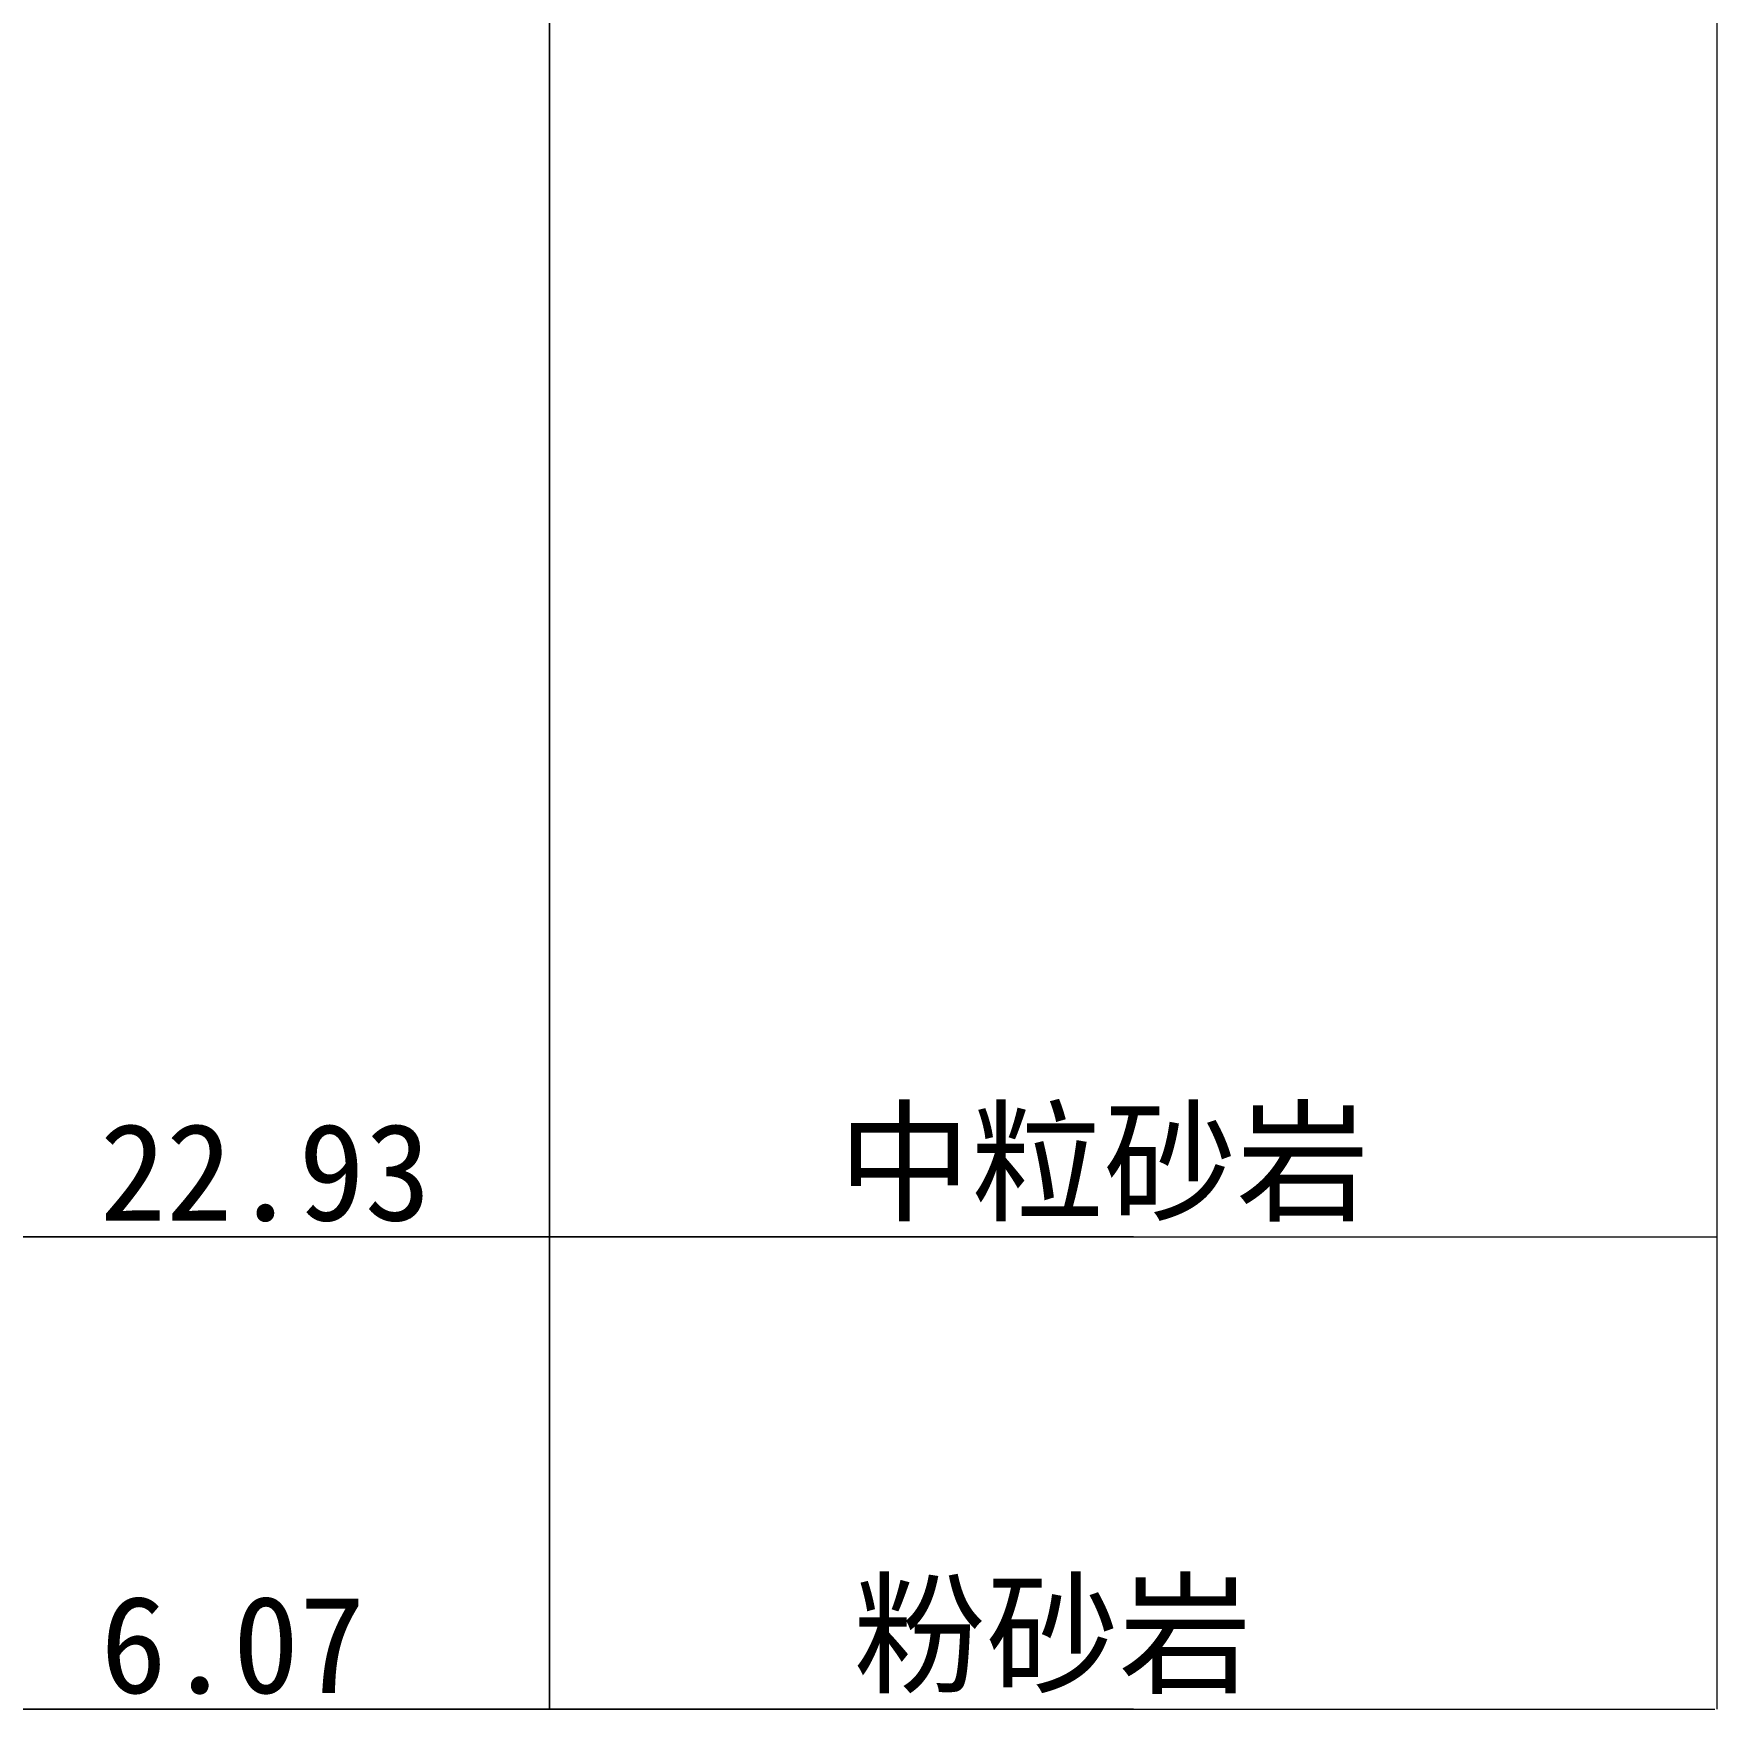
# Model space of a CAD drawing. Header units: millimetres. Extents: x -182 to 395, y -757 to 122.
# Drawn here: x -78.47 to -35.23, y -345.79 to -302.74 of the extents above; entities that cross this region are included whole.
import ezdxf

# ---------------------------------------------------------------- set-up
doc = ezdxf.new("R2010")
doc.units = ezdxf.units.MM
for name, color, linetype in [('KY2WL', 7, 'Continuous'), ('KY6WL', 7, 'Continuous'), ('岩性描述WT', 7, 'Continuous')]:
    doc.layers.add(name, color=color, linetype=linetype)
doc.styles.get("Standard").update_dxf_attribs({"font": ''})
doc.styles.get('Standard').set_extended_font_data('SimSun')

msp = doc.modelspace()

# ---------------------------------------------------------------- linework, layer by layer
at = {"lineweight": 20}
msp.add_line((-65.228, 10.812), (-65.228, -345.788), dxfattribs=at)
at = {"layer": 'KY2WL', "lineweight": 20}
for p, q in [((-120.228, -333.648), (-35.228, -333.648)), ((-50.228, -333.648), (-109.228, -333.648)), ((-160.289, -345.788), (-35.289, -345.788)), ((-50.228, -345.788), (-109.228, -345.788))]:
    msp.add_line(p, q, dxfattribs=at)
at = {"layer": 'KY6WL', "lineweight": 20}
for p, q in [((-65.228, -345.788), (-65.228, 10.812)), ((-35.228, -345.788), (-35.228, 10.812))]:
    msp.add_line(p, q, dxfattribs=at)

# ---------------------------------------------------------------- texts
at = {"layer": '岩性描述WT', "lineweight": -3}
for s, p in [('中粒砂岩', (-57.807, -332.977)), ('22.93', (-76.774, -333.23)), ('粉砂岩', (-57.416, -345.111)), ('6.07', (-76.759, -345.37))]:
    msp.add_text(s, height=2.5, dxfattribs=at).set_placement(p)

doc.saveas('drawing.dxf')
